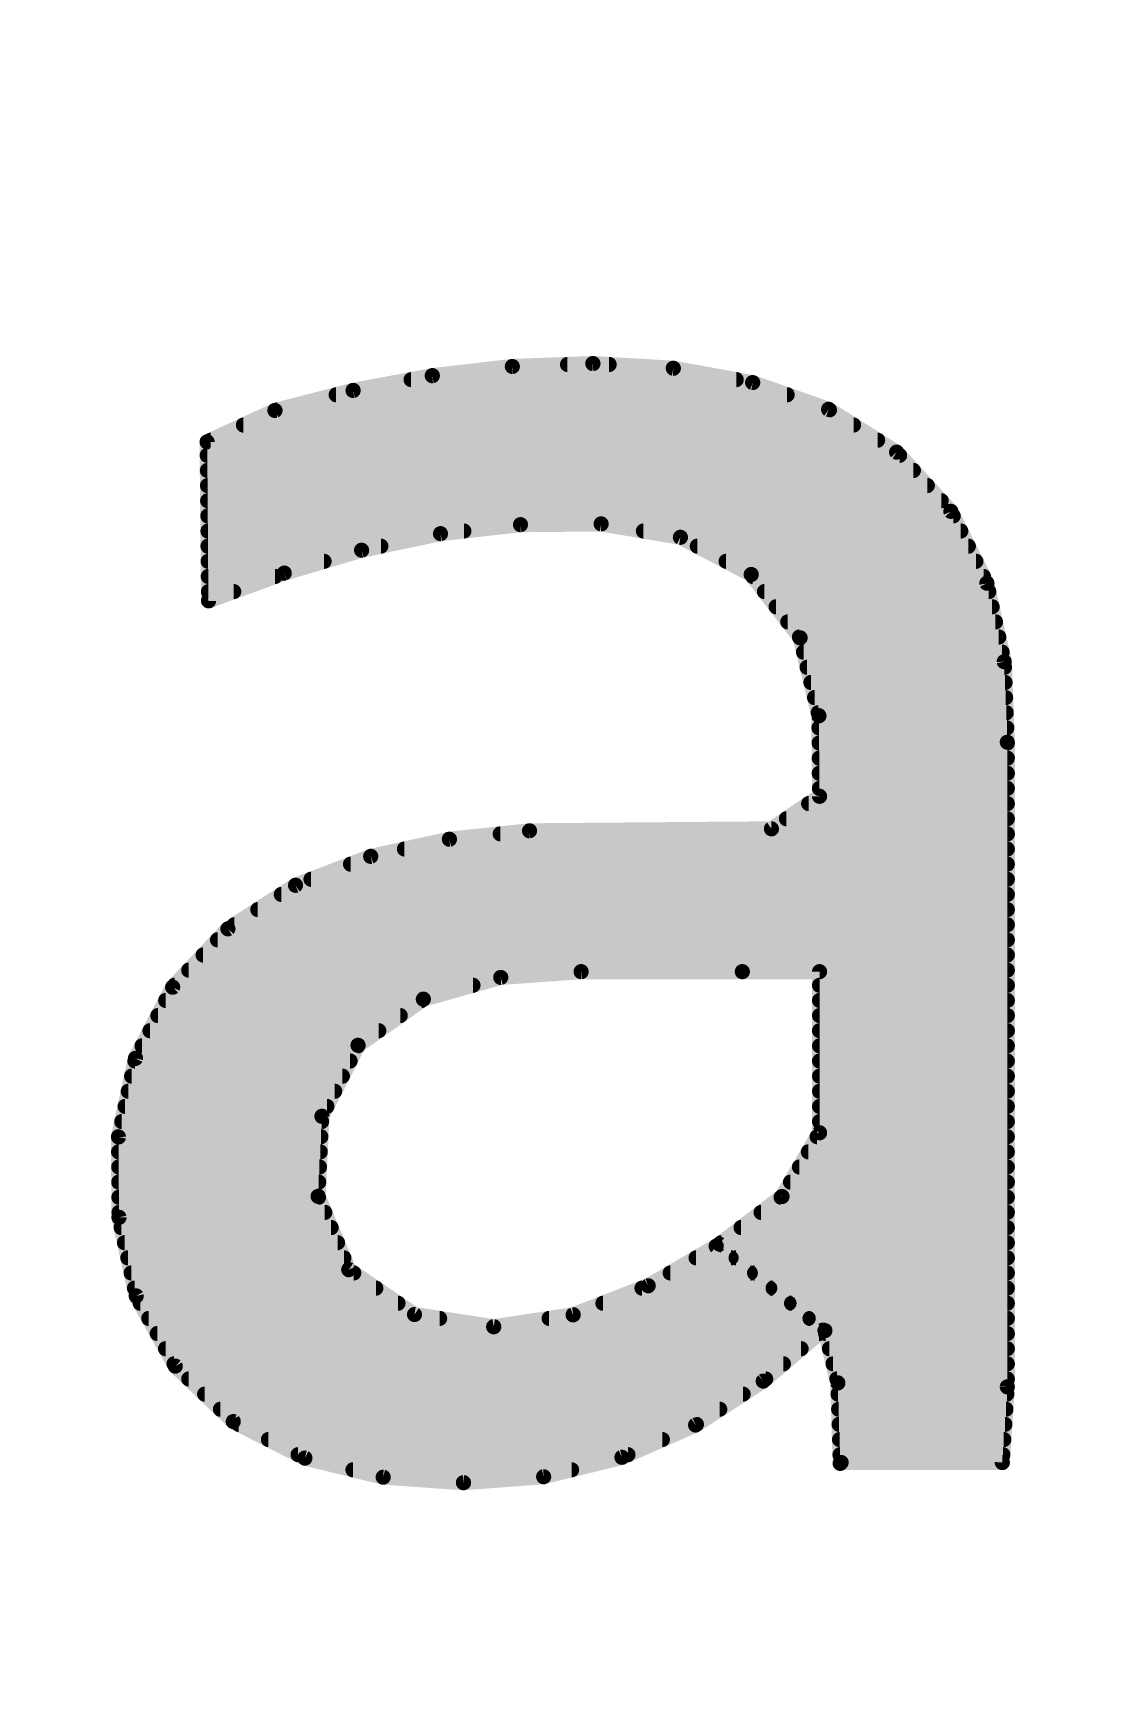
# Model space of a CAD drawing. Extents: x 40.2 to 61.4, y 22.5 to 56.
# Drawn here: x 48.137 to 48.842, y 49.259 to 50.349 of the extents above; entities that cross this region are included whole.
import ezdxf

# ---------------------------------------------------------------- set-up
doc = ezdxf.new("R2010")
doc.units = 0
doc.layers.add('1', color=12, linetype='CONTINUOUS')
doc.layers.add('21', color=251, linetype='CONTINUOUS')

msp = doc.modelspace()

# ---------------------------------------------------------------- linework, layer by layer
at = {"layer": '1', "const_width": 0.8128}
msp.add_lwpolyline([(46.21, 46.37, 0.4142), (50.7904, 50.9504)], format="xyb", dxfattribs=at)
at = {"layer": '21', "const_width": 0.01}
for points in [[(48.401, 50.1226), (48.3486, 50.1129)], [(48.4538, 50.1287), (48.401, 50.1226)], [(48.507, 50.1306), (48.4538, 50.1287)], [(48.4902, 50.13), (48.5177, 50.13)], [(48.5601, 50.1275), (48.507, 50.1306)], [(48.6124, 50.118), (48.5601, 50.1275)], [(48.3486, 50.1129), (48.2971, 50.0996)], [(48.387, 50.12), (48.6016, 50.12)], [(48.6625, 50.1004), (48.6124, 50.118)], [(48.2985, 50.1), (48.6631, 50.1)], [(48.3375, 50.11), (48.6352, 50.11)], [(48.7074, 50.0721), (48.6625, 50.1004)], [(48.2971, 50.0996), (48.2523, 50.0789)], [(48.2763, 50.09), (48.679, 50.09)], [(48.2523, 50.0789), (48.2533, 49.9739)], [(48.2547, 50.08), (48.6949, 50.08)], [(48.2524, 50.07), (48.7094, 50.07)], [(48.7433, 50.033), (48.7074, 50.0721)], [(48.2525, 50.06), (48.7185, 50.06)], [(48.2526, 50.05), (48.7277, 50.05)], [(48.2527, 50.04), (48.7369, 50.04)], [(48.2528, 50.03), (48.7448, 50.03)], [(48.4063, 50.0183), (48.4592, 50.0242)], [(48.4592, 50.0242), (48.5124, 50.0247)], [(48.5124, 50.0247), (48.5647, 50.0159)], [(48.767, 49.9855), (48.7433, 50.033)], [(48.2529, 50.02), (48.4218, 50.02)], [(48.3543, 50.0073), (48.4063, 50.0183)], [(48.5403, 50.02), (48.7498, 50.02)], [(48.5647, 50.0159), (48.6115, 49.9913)], [(48.2529, 50.01), (48.367, 50.01)], [(48.3033, 49.9922), (48.3543, 50.0073)], [(48.5759, 50.01), (48.7548, 50.01)], [(48.253, 50), (48.3295, 50)], [(48.2533, 49.9739), (48.3033, 49.9922)], [(48.5949, 50), (48.7598, 50)], [(48.6115, 49.9913), (48.6438, 49.9495)], [(48.2531, 49.99), (48.2972, 49.99)], [(48.2532, 49.98), (48.2699, 49.98)], [(48.6125, 49.99), (48.7648, 49.99)], [(48.6202, 49.98), (48.7683, 49.98)], [(48.7785, 49.9337), (48.767, 49.9855)], [(48.6279, 49.97), (48.7705, 49.97)], [(48.6356, 49.96), (48.7727, 49.96)], [(48.6433, 49.95), (48.7749, 49.95)], [(48.6438, 49.9495), (48.6561, 49.898)], [(48.646, 49.94), (48.7771, 49.94)], [(48.6484, 49.93), (48.7786, 49.93)], [(48.7805, 49.8805), (48.7785, 49.9337)], [(48.6509, 49.92), (48.779, 49.92)], [(48.6533, 49.91), (48.7794, 49.91)], [(48.6557, 49.9), (48.7798, 49.9)], [(48.6561, 49.898), (48.6566, 49.8448)], [(48.6562, 49.89), (48.7802, 49.89)], [(48.6563, 49.88), (48.7805, 49.88)], [(48.7805, 49.4548), (48.7805, 49.8805)], [(48.6564, 49.87), (48.7805, 49.87)], [(48.6564, 49.86), (48.7805, 49.86)], [(48.6565, 49.85), (48.7805, 49.85)], [(48.6566, 49.8448), (48.6248, 49.8233)], [(48.6494, 49.84), (48.7805, 49.84)], [(48.6347, 49.83), (48.7805, 49.83)], [(48.4123, 49.8165), (48.3603, 49.8051)], [(48.4652, 49.822), (48.4123, 49.8165)], [(48.4458, 49.82), (48.7805, 49.82)], [(48.6248, 49.8233), (48.4652, 49.822)], [(48.3826, 49.81), (48.7805, 49.81)], [(48.3603, 49.8051), (48.3107, 49.7861)], [(48.347, 49.8), (48.7805, 49.8)], [(48.3107, 49.7861), (48.2661, 49.7573)], [(48.3209, 49.79), (48.7805, 49.79)], [(48.3013, 49.78), (48.7805, 49.78)], [(48.2858, 49.77), (48.7805, 49.77)], [(48.2661, 49.7573), (48.2296, 49.7188)], [(48.2703, 49.76), (48.7805, 49.76)], [(48.2592, 49.75), (48.7805, 49.75)], [(48.2402, 49.73), (48.7805, 49.73)], [(48.2497, 49.74), (48.7805, 49.74)], [(48.2296, 49.7188), (48.205, 49.6717)], [(48.2308, 49.72), (48.4278, 49.72)], [(48.3951, 49.7108), (48.4462, 49.7252)], [(48.4462, 49.7252), (48.4992, 49.729)], [(48.4992, 49.729), (48.6056, 49.729)], [(48.6056, 49.729), (48.6566, 49.729)], [(48.6566, 49.729), (48.6566, 49.6226)], [(48.6566, 49.72), (48.7805, 49.72)], [(48.225, 49.71), (48.3939, 49.71)], [(48.352, 49.6804), (48.3951, 49.7108)], [(48.6566, 49.71), (48.7805, 49.71)], [(48.2198, 49.7), (48.3798, 49.7)], [(48.6566, 49.7), (48.7805, 49.7)], [(48.2146, 49.69), (48.3656, 49.69)], [(48.6566, 49.69), (48.7805, 49.69)], [(48.2094, 49.68), (48.3518, 49.68)], [(48.3281, 49.6335), (48.352, 49.6804)], [(48.6566, 49.68), (48.7805, 49.68)], [(48.205, 49.6717), (48.1938, 49.6198)], [(48.2047, 49.67), (48.3467, 49.67)], [(48.6566, 49.67), (48.7805, 49.67)], [(48.2025, 49.66), (48.3416, 49.66)], [(48.6566, 49.66), (48.7805, 49.66)], [(48.2003, 49.65), (48.3365, 49.65)], [(48.6566, 49.65), (48.7805, 49.65)], [(48.1982, 49.64), (48.3314, 49.64)], [(48.3256, 49.5806), (48.3281, 49.6335)], [(48.6566, 49.64), (48.7805, 49.64)], [(48.196, 49.63), (48.3279, 49.63)], [(48.6566, 49.6226), (48.6318, 49.5805)], [(48.6566, 49.63), (48.7805, 49.63)], [(48.1938, 49.6198), (48.1942, 49.5667)], [(48.1939, 49.62), (48.3274, 49.62)], [(48.1939, 49.61), (48.327, 49.61)], [(48.6492, 49.61), (48.7805, 49.61)], [(48.655, 49.62), (48.7805, 49.62)], [(48.194, 49.6), (48.3265, 49.6)], [(48.6433, 49.6), (48.7805, 49.6)], [(48.194, 49.59), (48.326, 49.59)], [(48.6374, 49.59), (48.7805, 49.59)], [(48.1941, 49.58), (48.3258, 49.58)], [(48.3458, 49.5322), (48.3256, 49.5806)], [(48.6318, 49.5805), (48.5905, 49.5491)], [(48.6312, 49.58), (48.7805, 49.58)], [(48.1942, 49.57), (48.33, 49.57)], [(48.1942, 49.5667), (48.2055, 49.5148)], [(48.618, 49.57), (48.7805, 49.57)], [(48.1956, 49.56), (48.3342, 49.56)], [(48.6048, 49.56), (48.7805, 49.56)], [(48.1978, 49.55), (48.3384, 49.55)], [(48.5884, 49.5477), (48.5435, 49.5216)], [(48.6589, 49.4923), (48.5884, 49.5477)], [(48.5905, 49.5491), (48.6601, 49.4919)], [(48.5917, 49.55), (48.7805, 49.55)], [(48.2, 49.54), (48.3426, 49.54)], [(48.5751, 49.54), (48.5982, 49.54)], [(48.6015, 49.54), (48.7805, 49.54)], [(48.2022, 49.53), (48.3491, 49.53)], [(48.3892, 49.5026), (48.3458, 49.5322)], [(48.558, 49.53), (48.6109, 49.53)], [(48.6137, 49.53), (48.7805, 49.53)], [(48.2044, 49.52), (48.3637, 49.52)], [(48.2055, 49.5148), (48.2313, 49.4685)], [(48.5435, 49.5216), (48.4939, 49.5024)], [(48.5394, 49.52), (48.6237, 49.52)], [(48.6259, 49.52), (48.7805, 49.52)], [(48.2082, 49.51), (48.3783, 49.51)], [(48.4415, 49.4945), (48.3892, 49.5026)], [(48.4939, 49.5024), (48.4415, 49.4945)], [(48.5136, 49.51), (48.6364, 49.51)], [(48.6381, 49.51), (48.7805, 49.51)], [(48.2138, 49.5), (48.4058, 49.5)], [(48.2194, 49.49), (48.6562, 49.49)], [(48.4781, 49.5), (48.6491, 49.5)], [(48.6194, 49.4586), (48.6589, 49.4923)], [(48.6503, 49.5), (48.7805, 49.5)], [(48.6601, 49.4919), (48.6686, 49.4574)], [(48.6606, 49.49), (48.7805, 49.49)], [(48.2249, 49.48), (48.6444, 49.48)], [(48.6631, 49.48), (48.7805, 49.48)], [(48.2305, 49.47), (48.6327, 49.47)], [(48.2313, 49.4685), (48.2696, 49.4319)], [(48.6655, 49.47), (48.7805, 49.47)], [(48.2402, 49.46), (48.621, 49.46)], [(48.5748, 49.4296), (48.6194, 49.4586)], [(48.668, 49.46), (48.7805, 49.46)], [(48.6686, 49.4574), (48.6702, 49.4042)], [(48.2507, 49.45), (48.6061, 49.45)], [(48.6688, 49.45), (48.7802, 49.45)], [(48.7772, 49.4048), (48.7805, 49.4548)], [(48.2611, 49.44), (48.5907, 49.44)], [(48.6692, 49.44), (48.7796, 49.44)], [(48.2696, 49.4319), (48.3169, 49.4077)], [(48.2732, 49.43), (48.5753, 49.43)], [(48.5261, 49.4082), (48.5748, 49.4296)], [(48.6695, 49.43), (48.7789, 49.43)], [(48.2928, 49.42), (48.5528, 49.42)], [(48.6698, 49.42), (48.7782, 49.42)], [(48.3124, 49.41), (48.5301, 49.41)], [(48.3169, 49.4077), (48.3685, 49.3952)], [(48.4745, 49.3955), (48.5261, 49.4082)], [(48.6701, 49.41), (48.7776, 49.41)], [(48.6702, 49.4042), (48.6708, 49.4048)], [(48.6708, 49.4048), (48.7772, 49.4048)], [(48.3486, 49.4), (48.4929, 49.4)], [(48.3685, 49.3952), (48.4215, 49.3915)], [(48.4215, 49.3915), (48.4745, 49.3955)]]:
    msp.add_lwpolyline(points, dxfattribs=at)
at = {"layer": '21', "const_width": 0.005}
for points in [[(48.4007, 50.1251, 1), (48.4012, 50.1201)], [(48.4014, 50.1201, 1), (48.4005, 50.1251)], [(48.4537, 50.1312, 1), (48.4539, 50.1262)], [(48.4541, 50.1262, 1), (48.4535, 50.1311)], [(48.4902, 50.1325, 1), (48.4902, 50.1275)], [(48.5071, 50.1331, 1), (48.5068, 50.1281)], [(48.5071, 50.1281, 1), (48.5069, 50.1331)], [(48.5177, 50.1275, 1), (48.5177, 50.1325)], [(48.5605, 50.13, 1), (48.5596, 50.1251)], [(48.5599, 50.125, 1), (48.5602, 50.13)], [(48.3482, 50.1153, 1), (48.3491, 50.1104)], [(48.3493, 50.1104, 1), (48.348, 50.1153)], [(48.387, 50.1225, 1), (48.387, 50.1175)], [(48.6016, 50.1175, 1), (48.6016, 50.1225)], [(48.6132, 50.1204, 1), (48.6116, 50.1157)], [(48.612, 50.1156, 1), (48.6129, 50.1205)], [(48.2985, 50.1025, 1), (48.2985, 50.0975)], [(48.3375, 50.1125, 1), (48.3375, 50.1075)], [(48.6352, 50.1075, 1), (48.6352, 50.1125)], [(48.6639, 50.1025, 1), (48.6612, 50.0983)], [(48.6617, 50.098, 1), (48.6634, 50.1027)], [(48.6631, 50.0975, 1), (48.6631, 50.1025)], [(48.2763, 50.0925, 1), (48.2763, 50.0875)], [(48.2965, 50.1021, 1), (48.2977, 50.0972)], [(48.2982, 50.0974, 1), (48.2961, 50.1019)], [(48.679, 50.0875, 1), (48.679, 50.0925)], [(48.2548, 50.0789, 1), (48.2498, 50.0789)], [(48.2513, 50.0812, 1), (48.2533, 50.0766)], [(48.2547, 50.0825, 1), (48.2547, 50.0775)], [(48.6949, 50.0775, 1), (48.6949, 50.0825)], [(48.2524, 50.0725, 1), (48.2524, 50.0675)], [(48.7093, 50.0738, 1), (48.7056, 50.0704)], [(48.7061, 50.07, 1), (48.7088, 50.0742)], [(48.7094, 50.0675, 1), (48.7094, 50.0725)], [(48.2525, 50.0625, 1), (48.2525, 50.0575)], [(48.7185, 50.0575, 1), (48.7185, 50.0625)], [(48.2526, 50.0525, 1), (48.2526, 50.0475)], [(48.7277, 50.0475, 1), (48.7277, 50.0525)], [(48.2527, 50.0425, 1), (48.2527, 50.0375)], [(48.7369, 50.0375, 1), (48.7369, 50.0425)], [(48.2528, 50.0325, 1), (48.2528, 50.0275)], [(48.4592, 50.0267, 1), (48.4592, 50.0217)], [(48.4595, 50.0218, 1), (48.4589, 50.0267)], [(48.5128, 50.0272, 1), (48.512, 50.0223)], [(48.5124, 50.0222, 1), (48.5124, 50.0272)], [(48.7455, 50.0341, 1), (48.741, 50.0319)], [(48.7414, 50.0313, 1), (48.7451, 50.0347)], [(48.7448, 50.0275, 1), (48.7448, 50.0325)], [(48.2529, 50.0225, 1), (48.2529, 50.0175)], [(48.4061, 50.0207, 1), (48.4066, 50.0158)], [(48.4069, 50.0158, 1), (48.4058, 50.0207)], [(48.4218, 50.0175, 1), (48.4218, 50.0225)], [(48.5403, 50.0225, 1), (48.5403, 50.0175)], [(48.5659, 50.0181, 1), (48.5636, 50.0136)], [(48.5643, 50.0134, 1), (48.5652, 50.0183)], [(48.7498, 50.0175, 1), (48.7498, 50.0225)], [(48.2529, 50.0125, 1), (48.2529, 50.0075)], [(48.3538, 50.0098, 1), (48.3548, 50.0049)], [(48.355, 50.0049, 1), (48.3536, 50.0097)], [(48.367, 50.0075, 1), (48.367, 50.0125)], [(48.5759, 50.0125, 1), (48.5759, 50.0075)], [(48.7548, 50.0075, 1), (48.7548, 50.0125)], [(48.253, 50.0025, 1), (48.253, 49.9975)], [(48.3025, 49.9946, 1), (48.304, 49.9898)], [(48.3041, 49.9899, 1), (48.3024, 49.9946)], [(48.3295, 49.9975, 1), (48.3295, 50.0025)], [(48.5949, 50.0025, 1), (48.5949, 49.9975)], [(48.6135, 49.9928, 1), (48.6095, 49.9897)], [(48.6103, 49.9891, 1), (48.6127, 49.9935)], [(48.7598, 49.9975, 1), (48.7598, 50.0025)], [(48.2531, 49.9925, 1), (48.2531, 49.9875)], [(48.2532, 49.9825, 1), (48.2532, 49.9775)], [(48.2699, 49.9775, 1), (48.2699, 49.9825)], [(48.2972, 49.9875, 1), (48.2972, 49.9925)], [(48.6125, 49.9925, 1), (48.6125, 49.9875)], [(48.6202, 49.9825, 1), (48.6202, 49.9775)], [(48.7695, 49.9861, 1), (48.7646, 49.985)], [(48.7648, 49.9875, 1), (48.7648, 49.9925)], [(48.7648, 49.9844, 1), (48.7693, 49.9867)], [(48.7683, 49.9775, 1), (48.7683, 49.9825)], [(48.2524, 49.9763, 1), (48.2541, 49.9716)], [(48.2508, 49.9739, 1), (48.2558, 49.9739)], [(48.6279, 49.9725, 1), (48.6279, 49.9675)], [(48.7705, 49.9675, 1), (48.7705, 49.9725)], [(48.6356, 49.9625, 1), (48.6356, 49.9575)], [(48.7727, 49.9575, 1), (48.7727, 49.9625)], [(48.6433, 49.9525, 1), (48.6433, 49.9475)], [(48.6462, 49.95, 1), (48.6413, 49.9489)], [(48.6418, 49.9479, 1), (48.6457, 49.951)], [(48.7749, 49.9475, 1), (48.7749, 49.9525)], [(48.646, 49.9425, 1), (48.646, 49.9375)], [(48.7771, 49.9375, 1), (48.7771, 49.9425)], [(48.6484, 49.9325, 1), (48.6484, 49.9275)], [(48.781, 49.9338, 1), (48.776, 49.9336)], [(48.776, 49.9332, 1), (48.7809, 49.9342)], [(48.7786, 49.9275, 1), (48.7786, 49.9325)], [(48.6509, 49.9225, 1), (48.6509, 49.9175)], [(48.779, 49.9175, 1), (48.779, 49.9225)], [(48.6533, 49.9125, 1), (48.6533, 49.9075)], [(48.7794, 49.9075, 1), (48.7794, 49.9125)], [(48.6557, 49.9025, 1), (48.6557, 49.8975)], [(48.6586, 49.8981, 1), (48.6536, 49.898)], [(48.6537, 49.8974, 1), (48.6586, 49.8986)], [(48.7798, 49.8975, 1), (48.7798, 49.9025)], [(48.6562, 49.8925, 1), (48.6562, 49.8875)], [(48.7802, 49.8875, 1), (48.7802, 49.8925)], [(48.6563, 49.8825, 1), (48.6563, 49.8775)], [(48.783, 49.8805, 1), (48.778, 49.8805)], [(48.778, 49.8805, 1), (48.783, 49.8806)], [(48.7805, 49.8775, 1), (48.7805, 49.8825)], [(48.6564, 49.8725, 1), (48.6564, 49.8675)], [(48.6564, 49.8625, 1), (48.6564, 49.8575)], [(48.7805, 49.8675, 1), (48.7805, 49.8725)], [(48.7805, 49.8575, 1), (48.7805, 49.8625)], [(48.6565, 49.8525, 1), (48.6565, 49.8475)], [(48.7805, 49.8475, 1), (48.7805, 49.8525)], [(48.6494, 49.8425, 1), (48.6494, 49.8375)], [(48.6541, 49.8448, 1), (48.6591, 49.8448)], [(48.658, 49.8428, 1), (48.6552, 49.8469)], [(48.7805, 49.8375, 1), (48.7805, 49.8425)], [(48.6347, 49.8325, 1), (48.6347, 49.8275)], [(48.7805, 49.8275, 1), (48.7805, 49.8325)], [(48.412, 49.819, 1), (48.4125, 49.814)], [(48.4128, 49.814, 1), (48.4117, 49.8189)], [(48.4458, 49.8225, 1), (48.4458, 49.8175)], [(48.4651, 49.8245, 1), (48.4652, 49.8195)], [(48.4654, 49.8196, 1), (48.4649, 49.8245)], [(48.6234, 49.8254, 1), (48.6262, 49.8213)], [(48.6248, 49.8208, 1), (48.6248, 49.8258)], [(48.7805, 49.8175, 1), (48.7805, 49.8225)], [(48.3826, 49.8125, 1), (48.3826, 49.8075)], [(48.7805, 49.8075, 1), (48.7805, 49.8125)], [(48.347, 49.8025, 1), (48.347, 49.7975)], [(48.3598, 49.8076, 1), (48.3608, 49.8027)], [(48.3612, 49.8028, 1), (48.3594, 49.8075)], [(48.7805, 49.7975, 1), (48.7805, 49.8025)], [(48.3098, 49.7884, 1), (48.3116, 49.7837)], [(48.312, 49.784, 1), (48.3093, 49.7882)], [(48.3209, 49.7925, 1), (48.3209, 49.7875)], [(48.7805, 49.7875, 1), (48.7805, 49.7925)], [(48.3013, 49.7825, 1), (48.3013, 49.7775)], [(48.7805, 49.7775, 1), (48.7805, 49.7825)], [(48.2858, 49.7725, 1), (48.2858, 49.7675)], [(48.7805, 49.7675, 1), (48.7805, 49.7725)], [(48.2647, 49.7594, 1), (48.2674, 49.7552)], [(48.2679, 49.7556, 1), (48.2643, 49.759)], [(48.2703, 49.7625, 1), (48.2703, 49.7575)], [(48.7805, 49.7575, 1), (48.7805, 49.7625)], [(48.2592, 49.7525, 1), (48.2592, 49.7475)], [(48.7805, 49.7475, 1), (48.7805, 49.7525)], [(48.2402, 49.7325, 1), (48.2402, 49.7275)], [(48.2497, 49.7425, 1), (48.2497, 49.7375)], [(48.7805, 49.7375, 1), (48.7805, 49.7425)], [(48.7805, 49.7275, 1), (48.7805, 49.7325)], [(48.2318, 49.7176, 1), (48.2274, 49.7199)], [(48.2308, 49.7225, 1), (48.2308, 49.7175)], [(48.4278, 49.7175, 1), (48.4278, 49.7225)], [(48.446, 49.7277, 1), (48.4463, 49.7227)], [(48.4468, 49.7228, 1), (48.4455, 49.7276)], [(48.4992, 49.7315, 1), (48.4992, 49.7265)], [(48.4994, 49.7265, 1), (48.499, 49.7315)], [(48.6056, 49.7315, 1), (48.6056, 49.7265)], [(48.6056, 49.7265, 1), (48.6056, 49.7315)], [(48.6591, 49.729, 1), (48.6541, 49.729)], [(48.6566, 49.7225, 1), (48.6566, 49.7175)], [(48.6566, 49.7265, 1), (48.6566, 49.7315)], [(48.7805, 49.7175, 1), (48.7805, 49.7225)], [(48.225, 49.7125, 1), (48.225, 49.7075)], [(48.2278, 49.7205, 1), (48.2314, 49.717)], [(48.3944, 49.7132, 1), (48.3957, 49.7084)], [(48.3965, 49.7088, 1), (48.3936, 49.7129)], [(48.3939, 49.7075, 1), (48.3939, 49.7125)], [(48.6566, 49.7125, 1), (48.6566, 49.7075)], [(48.7805, 49.7075, 1), (48.7805, 49.7125)], [(48.2198, 49.7025, 1), (48.2198, 49.6975)], [(48.3798, 49.6975, 1), (48.3798, 49.7025)], [(48.6566, 49.7025, 1), (48.6566, 49.6975)], [(48.7805, 49.6975, 1), (48.7805, 49.7025)], [(48.2146, 49.6925, 1), (48.2146, 49.6875)], [(48.3656, 49.6875, 1), (48.3656, 49.6925)], [(48.6566, 49.6925, 1), (48.6566, 49.6875)], [(48.7805, 49.6875, 1), (48.7805, 49.6925)], [(48.2094, 49.6825, 1), (48.2094, 49.6775)], [(48.3505, 49.6824, 1), (48.3534, 49.6783)], [(48.3542, 49.6792, 1), (48.3497, 49.6815)], [(48.3518, 49.6775, 1), (48.3518, 49.6825)], [(48.6566, 49.6825, 1), (48.6566, 49.6775)], [(48.7805, 49.6775, 1), (48.7805, 49.6825)], [(48.2047, 49.6725, 1), (48.2047, 49.6675)], [(48.2028, 49.6729, 1), (48.2073, 49.6706)], [(48.2075, 49.6712, 1), (48.2026, 49.6723)], [(48.3467, 49.6675, 1), (48.3467, 49.6725)], [(48.6566, 49.6725, 1), (48.6566, 49.6675)], [(48.7805, 49.6675, 1), (48.7805, 49.6725)], [(48.2025, 49.6625, 1), (48.2025, 49.6575)], [(48.3416, 49.6575, 1), (48.3416, 49.6625)], [(48.6566, 49.6625, 1), (48.6566, 49.6575)], [(48.7805, 49.6575, 1), (48.7805, 49.6625)], [(48.2003, 49.6525, 1), (48.2003, 49.6475)], [(48.3365, 49.6475, 1), (48.3365, 49.6525)], [(48.6566, 49.6525, 1), (48.6566, 49.6475)], [(48.7805, 49.6475, 1), (48.7805, 49.6525)], [(48.1982, 49.6425, 1), (48.1982, 49.6375)], [(48.3306, 49.6334, 1), (48.3256, 49.6336)], [(48.3259, 49.6346, 1), (48.3303, 49.6323)], [(48.3314, 49.6375, 1), (48.3314, 49.6425)], [(48.6566, 49.6425, 1), (48.6566, 49.6375)], [(48.7805, 49.6375, 1), (48.7805, 49.6425)], [(48.196, 49.6325, 1), (48.196, 49.6275)], [(48.3279, 49.6275, 1), (48.3279, 49.6325)], [(48.6566, 49.6325, 1), (48.6566, 49.6275)], [(48.6587, 49.6213, 1), (48.6544, 49.6239)], [(48.7805, 49.6275, 1), (48.7805, 49.6325)], [(48.1963, 49.6199, 1), (48.1913, 49.6198)], [(48.1914, 49.6204, 1), (48.1963, 49.6193)], [(48.1939, 49.6225, 1), (48.1939, 49.6175)], [(48.1939, 49.6125, 1), (48.1939, 49.6075)], [(48.327, 49.6075, 1), (48.327, 49.6125)], [(48.3274, 49.6175, 1), (48.3274, 49.6225)], [(48.6492, 49.6125, 1), (48.6492, 49.6075)], [(48.655, 49.6225, 1), (48.655, 49.6175)], [(48.6541, 49.6226, 1), (48.6591, 49.6226)], [(48.7805, 49.6175, 1), (48.7805, 49.6225)], [(48.7805, 49.6075, 1), (48.7805, 49.6125)], [(48.194, 49.6025, 1), (48.194, 49.5975)], [(48.3265, 49.5975, 1), (48.3265, 49.6025)], [(48.6433, 49.6025, 1), (48.6433, 49.5975)], [(48.7805, 49.5975, 1), (48.7805, 49.6025)], [(48.194, 49.5925, 1), (48.194, 49.5875)], [(48.326, 49.5875, 1), (48.326, 49.5925)], [(48.6374, 49.5925, 1), (48.6374, 49.5875)], [(48.7805, 49.5875, 1), (48.7805, 49.5925)], [(48.1941, 49.5825, 1), (48.1941, 49.5775)], [(48.3279, 49.5816, 1), (48.3233, 49.5797)], [(48.3231, 49.5807, 1), (48.3281, 49.5805)], [(48.3258, 49.5775, 1), (48.3258, 49.5825)], [(48.6312, 49.5825, 1), (48.6312, 49.5775)], [(48.6297, 49.5818, 1), (48.634, 49.5792)], [(48.6333, 49.5785, 1), (48.6303, 49.5825)], [(48.7805, 49.5775, 1), (48.7805, 49.5825)], [(48.1966, 49.5673, 1), (48.1917, 49.5662)], [(48.1942, 49.5725, 1), (48.1942, 49.5675)], [(48.33, 49.5675, 1), (48.33, 49.5725)], [(48.618, 49.5725, 1), (48.618, 49.5675)], [(48.7805, 49.5675, 1), (48.7805, 49.5725)], [(48.1917, 49.5667, 1), (48.1967, 49.5667)], [(48.1956, 49.5625, 1), (48.1956, 49.5575)], [(48.3342, 49.5575, 1), (48.3342, 49.5625)], [(48.6048, 49.5625, 1), (48.6048, 49.5575)], [(48.7805, 49.5575, 1), (48.7805, 49.5625)], [(48.1978, 49.5525, 1), (48.1978, 49.5475)], [(48.3384, 49.5475, 1), (48.3384, 49.5525)], [(48.5899, 49.5497, 1), (48.5868, 49.5457)], [(48.5896, 49.5455, 1), (48.5871, 49.5499)], [(48.592, 49.551, 1), (48.5889, 49.5472)], [(48.589, 49.5511, 1), (48.592, 49.5471)], [(48.5917, 49.5525, 1), (48.5917, 49.5475)], [(48.7805, 49.5475, 1), (48.7805, 49.5525)], [(48.2, 49.5425, 1), (48.2, 49.5375)], [(48.3426, 49.5375, 1), (48.3426, 49.5425)], [(48.5751, 49.5425, 1), (48.5751, 49.5375)], [(48.5982, 49.5375, 1), (48.5982, 49.5425)], [(48.6015, 49.5425, 1), (48.6015, 49.5375)], [(48.7805, 49.5375, 1), (48.7805, 49.5425)], [(48.2022, 49.5325, 1), (48.2022, 49.5275)], [(48.3473, 49.5343, 1), (48.3444, 49.5301)], [(48.3435, 49.5312, 1), (48.3481, 49.5332)], [(48.3491, 49.5275, 1), (48.3491, 49.5325)], [(48.558, 49.5325, 1), (48.558, 49.5275)], [(48.6109, 49.5275, 1), (48.6109, 49.5325)], [(48.6137, 49.5325, 1), (48.6137, 49.5275)], [(48.7805, 49.5275, 1), (48.7805, 49.5325)], [(48.2044, 49.5225, 1), (48.2044, 49.5175)], [(48.2077, 49.5161, 1), (48.2034, 49.5136)], [(48.2031, 49.5143, 1), (48.208, 49.5154)], [(48.3637, 49.5175, 1), (48.3637, 49.5225)], [(48.5394, 49.5225, 1), (48.5394, 49.5175)], [(48.5423, 49.5237, 1), (48.5448, 49.5194)], [(48.5444, 49.5193, 1), (48.5426, 49.5239)], [(48.6259, 49.5225, 1), (48.6259, 49.5175)], [(48.6237, 49.5175, 1), (48.6237, 49.5225)], [(48.7805, 49.5175, 1), (48.7805, 49.5225)], [(48.2082, 49.5125, 1), (48.2082, 49.5075)], [(48.3783, 49.5075, 1), (48.3783, 49.5125)], [(48.3896, 49.505, 1), (48.3888, 49.5001)], [(48.3878, 49.5005, 1), (48.3906, 49.5046)], [(48.493, 49.5047, 1), (48.4949, 49.5)], [(48.4943, 49.4999, 1), (48.4936, 49.5049)], [(48.5136, 49.5125, 1), (48.5136, 49.5075)], [(48.6381, 49.5125, 1), (48.6381, 49.5075)], [(48.6364, 49.5075, 1), (48.6364, 49.5125)], [(48.7805, 49.5075, 1), (48.7805, 49.5125)], [(48.2138, 49.5025, 1), (48.2138, 49.4975)], [(48.2194, 49.4925, 1), (48.2194, 49.4875)], [(48.4058, 49.4975, 1), (48.4058, 49.5025)], [(48.4411, 49.497, 1), (48.4419, 49.492)], [(48.4411, 49.492, 1), (48.4419, 49.497)], [(48.4781, 49.5025, 1), (48.4781, 49.4975)], [(48.6503, 49.5025, 1), (48.6503, 49.4975)], [(48.6491, 49.4975, 1), (48.6491, 49.5025)], [(48.6562, 49.4875, 1), (48.6562, 49.4925)], [(48.6605, 49.4904, 1), (48.6573, 49.4942)], [(48.6573, 49.4904, 1), (48.6604, 49.4943)], [(48.6626, 49.4925, 1), (48.6577, 49.4913)], [(48.6606, 49.4925, 1), (48.6606, 49.4875)], [(48.6585, 49.49, 1), (48.6617, 49.4939)], [(48.7805, 49.4975, 1), (48.7805, 49.5025)], [(48.7805, 49.4875, 1), (48.7805, 49.4925)], [(48.2249, 49.4825, 1), (48.2249, 49.4775)], [(48.6444, 49.4775, 1), (48.6444, 49.4825)], [(48.6631, 49.4825, 1), (48.6631, 49.4775)], [(48.7805, 49.4775, 1), (48.7805, 49.4825)], [(48.2305, 49.4725, 1), (48.2305, 49.4675)], [(48.2331, 49.4703, 1), (48.2296, 49.4667)], [(48.6327, 49.4675, 1), (48.6327, 49.4725)], [(48.6655, 49.4725, 1), (48.6655, 49.4675)], [(48.7805, 49.4675, 1), (48.7805, 49.4725)], [(48.2291, 49.4673, 1), (48.2335, 49.4697)], [(48.2402, 49.4625, 1), (48.2402, 49.4575)], [(48.6178, 49.4605, 1), (48.621, 49.4567)], [(48.6207, 49.4565, 1), (48.618, 49.4607)], [(48.621, 49.4575, 1), (48.621, 49.4625)], [(48.668, 49.4625, 1), (48.668, 49.4575)], [(48.6711, 49.4575, 1), (48.6661, 49.4574)], [(48.7805, 49.4575, 1), (48.7805, 49.4625)], [(48.2507, 49.4525, 1), (48.2507, 49.4475)], [(48.6061, 49.4475, 1), (48.6061, 49.4525)], [(48.6662, 49.4568, 1), (48.6711, 49.458)], [(48.6688, 49.4525, 1), (48.6688, 49.4475)], [(48.783, 49.4546, 1), (48.778, 49.4549)], [(48.778, 49.4548, 1), (48.783, 49.4548)], [(48.7802, 49.4475, 1), (48.7802, 49.4525)], [(48.2611, 49.4425, 1), (48.2611, 49.4375)], [(48.5907, 49.4375, 1), (48.5907, 49.4425)], [(48.6692, 49.4425, 1), (48.6692, 49.4375)], [(48.7796, 49.4375, 1), (48.7796, 49.4425)], [(48.2707, 49.4341, 1), (48.2685, 49.4296)], [(48.2679, 49.4301, 1), (48.2713, 49.4337)], [(48.2732, 49.4325, 1), (48.2732, 49.4275)], [(48.5734, 49.4317, 1), (48.5761, 49.4275)], [(48.5758, 49.4274, 1), (48.5738, 49.4319)], [(48.5753, 49.4275, 1), (48.5753, 49.4325)], [(48.6695, 49.4325, 1), (48.6695, 49.4275)], [(48.7789, 49.4275, 1), (48.7789, 49.4325)], [(48.2928, 49.4225, 1), (48.2928, 49.4175)], [(48.5528, 49.4175, 1), (48.5528, 49.4225)], [(48.6698, 49.4225, 1), (48.6698, 49.4175)], [(48.7782, 49.4175, 1), (48.7782, 49.4225)], [(48.3124, 49.4125, 1), (48.3124, 49.4075)], [(48.3175, 49.4102, 1), (48.3163, 49.4053)], [(48.3157, 49.4055, 1), (48.318, 49.41)], [(48.5251, 49.4105, 1), (48.5271, 49.406)], [(48.5267, 49.4058, 1), (48.5255, 49.4107)], [(48.5301, 49.4075, 1), (48.5301, 49.4125)], [(48.6701, 49.4125, 1), (48.6701, 49.4075)], [(48.6684, 49.406, 1), (48.672, 49.4025)], [(48.6708, 49.4073, 1), (48.6708, 49.4023)], [(48.6726, 49.4031, 1), (48.669, 49.4066)], [(48.7747, 49.405, 1), (48.7797, 49.4047)], [(48.7772, 49.4023, 1), (48.7772, 49.4073)], [(48.7776, 49.4075, 1), (48.7776, 49.4125)], [(48.3486, 49.4025, 1), (48.3486, 49.3975)], [(48.3687, 49.3976, 1), (48.3683, 49.3927)], [(48.3679, 49.3927, 1), (48.3691, 49.3976)], [(48.4213, 49.394, 1), (48.4217, 49.389)], [(48.4214, 49.389, 1), (48.4217, 49.394)], [(48.4739, 49.3979, 1), (48.4751, 49.393)], [(48.4747, 49.393, 1), (48.4743, 49.3979)], [(48.4929, 49.3975, 1), (48.4929, 49.4025)], [(48.6677, 49.4042, 1), (48.6727, 49.4043)]]:
    msp.add_lwpolyline(points, format="xyb", dxfattribs=at)

doc.saveas('drawing.dxf')
